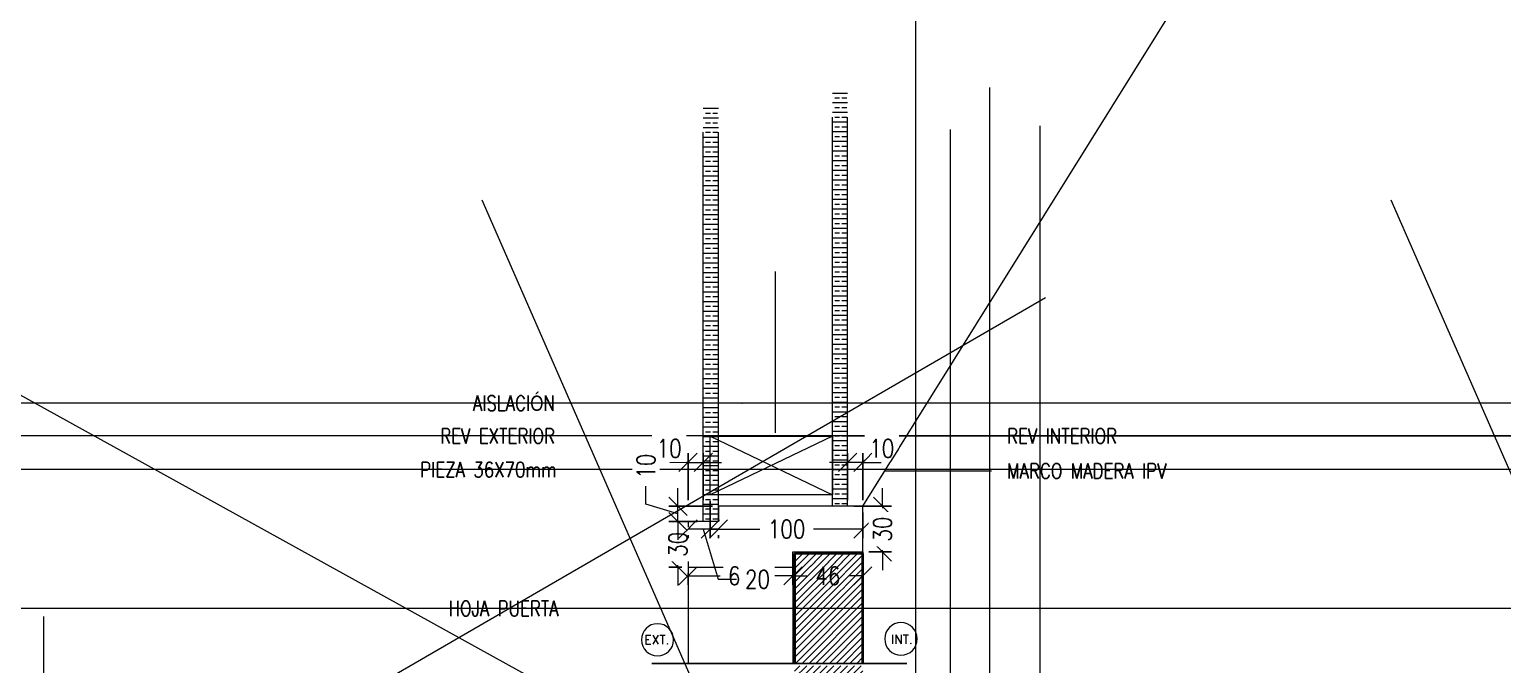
# Model space of a CAD drawing. Header units: metres. Extents: x -2 to 690, y -116 to 73.
# Drawn here: x 184.073 to 185.043, y 33.602 to 34.02 of the extents above; entities that cross this region are included whole.
import ezdxf

# ---------------------------------------------------------------- set-up
doc = ezdxf.new("R2010")
doc.units = ezdxf.units.M
doc.header["$LTSCALE"] = 5
doc.header["$MEASUREMENT"] = 0
doc.layers.get('0').update_dxf_attribs({"color": 30})
doc.layers.get('DEFPOINTS').update_dxf_attribs({"color": 210})
for name, color, linetype, lineweight in [('A-ANNO-DIMS', 3, 'Continuous', 18), ('A-ANNO-SYMB', 3, 'Continuous', 18), ('A-ANNO-TEXT', 3, 'Continuous', 18), ('A-DETL-PATT', 8, 'Continuous', 18), ('A-ELEV-MBE1', 7, 'Continuous', 35), ('A-WALL-PATT', 8, 'Continuous', 18), ('A-WALL-STUD', 3, 'Continuous', 18)]:
    doc.layers.add(name, color=color, linetype=linetype, lineweight=lineweight)
doc.styles.add('E-ROMANS', font='romans.shx', dxfattribs={"width": 0.8})
doc.dimstyles.new('E-0010_TICK_12', dxfattribs={"dimscale": 0.001, "dimtxt": 12, "dimasz": 12, "dimexe": 6, "dimexo": 4, "dimgap": 6, "dimtad": 0, "dimdec": 0, "dimlfac": 1000, "dimzin": 0, "dimdsep": 46, "dimtxsty": 'E-ROMANS', "dimblk": 'OBLIQUE', "dimcen": 6, "dimclrd": 256, "dimclre": 256, "dimclrt": 256, "dimadec": 0, "dimazin": 0, "dimtfac": 1, "dimtdec": 0, "dimtmove": 1, "dimatfit": 3, "dimldrblk": 'OPEN90', "dimfxl": 1, "dimtfill": 1, "dimtolj": 1, "dimtzin": 0, "dimlwd": -1, "dimarcsym": 0})
doc.dimstyles.new('E-0100_TICK_12', dxfattribs={"dimscale": 0.001, "dimtxt": 120, "dimasz": 120, "dimexe": 60, "dimexo": 40, "dimgap": 60, "dimtad": 0, "dimzin": 0, "dimdsep": 46, "dimtxsty": 'E-ROMANS', "dimblk": 'OBLIQUE', "dimcen": 60, "dimclrd": 256, "dimclre": 256, "dimclrt": 256, "dimadec": 0, "dimazin": 0, "dimtfac": 1, "dimtmove": 1, "dimatfit": 3, "dimldrblk": 'OPEN90', "dimfxl": 1, "dimtfill": 1, "dimtolj": 1, "dimtzin": 0, "dimlwd": -1, "dimarcsym": 0})

# ---------------------------------------------------------------- blocks, each defined once
blk = doc.blocks.new('_Oblique')
at = {"color": 0, "linetype": 'ByBlock', "lineweight": -2}
blk.add_line((-0.5, -0.5), (0.5, 0.5), dxfattribs=at)
blk = doc.blocks.new('*D1778')
at = {"layer": 'A-ANNO-DIMS', "lineweight": -2, "transparency": 16777216}
for p, q in [((184.52136, 33.70982), (184.52136, 33.68532)), ((184.62172, 33.70232), (184.62172, 33.68532))]:
    blk.add_line(p, q, dxfattribs=at)
at = {"layer": 'A-ANNO-DIMS', "transparency": 16777216}
for p, q in [((184.52136, 33.69132), (184.55389, 33.69132)), ((184.62172, 33.69132), (184.5892, 33.69132))]:
    blk.add_line(p, q, dxfattribs=at)
at = {"layer": 'DEFPOINTS', "color": 0, "transparency": 16777216}
for p in [(184.52136, 33.71382), (184.62172, 33.70632), (184.62172, 33.69132)]:
    blk.add_point(p, dxfattribs=at)
at = {"layer": 'A-ANNO-DIMS', "transparency": 16777216, "xscale": 0.012, "yscale": 0.012, "zscale": 0.012, "rotation": 180}
blk.add_blockref('_Oblique', (184.52136, 33.69132), dxfattribs=at)
at = {"layer": 'A-ANNO-DIMS', "transparency": 16777216, "xscale": 0.012, "yscale": 0.012, "zscale": 0.012}
blk.add_blockref('_Oblique', (184.62172, 33.69132), dxfattribs=at)
at = {"layer": 'A-ANNO-DIMS', "transparency": 16777216, "insert": (184.57154, 33.69132), "char_height": 0.012, "attachment_point": 5, "style": 'E-ROMANS', "bg_fill": 3, "box_fill_scale": 1.25, "bg_fill_color": 256, "bg_fill_true_color": 13158600, "bg_fill_transparency": 0}
blk.add_mtext('\\A1;100', dxfattribs=at)
blk = doc.blocks.new('_Open90')
at = {"color": 0, "linetype": 'ByBlock', "lineweight": -2}
for p, q in [((0, 0), (-1, 0)), ((-0.5, 0.5), (0, 0)), ((0, 0), (-0.5, -0.5))]:
    blk.add_line(p, q, dxfattribs=at)
blk = doc.blocks.new('*D1779')
at = {"layer": 'A-ANNO-DIMS', "transparency": 16777216}
for p, q in [((184.63462, 33.70632), (184.63462, 33.71832)), ((184.63462, 33.70632), (184.63462, 33.7051)), ((184.63462, 33.67632), (184.63462, 33.67755)), ((184.63462, 33.67632), (184.63462, 33.66432))]:
    blk.add_line(p, q, dxfattribs=at)
at = {"layer": 'A-ANNO-DIMS', "lineweight": -2, "transparency": 16777216}
for p, q in [((184.61572, 33.70632), (184.64062, 33.70632)), ((184.62572, 33.67632), (184.64062, 33.67632))]:
    blk.add_line(p, q, dxfattribs=at)
at = {"layer": 'DEFPOINTS', "color": 0, "transparency": 16777216}
blk.add_point((184.61172, 33.70632), dxfattribs=at)
at = {"layer": 'A-ANNO-DIMS', "transparency": 16777216, "xscale": 0.012, "yscale": 0.012, "zscale": 0.012}
for p, rotation in [((184.63462, 33.70632), 270), ((184.63462, 33.67632), 90)]:
    blk.add_blockref('_Oblique', p, dxfattribs=dict(at, rotation=rotation))
at = {"layer": 'A-ANNO-DIMS', "transparency": 16777216, "insert": (184.63462, 33.69132), "char_height": 0.012, "attachment_point": 5, "rotation": 90, "style": 'E-ROMANS', "bg_fill": 3, "box_fill_scale": 1.25, "bg_fill_color": 256, "bg_fill_true_color": 13158600, "bg_fill_transparency": 0}
blk.add_mtext('\\A1;30', dxfattribs=at)
at = {"layer": 'DEFPOINTS', "color": 0, "transparency": 16777216}
for p in [(184.63462, 33.70632), (184.62172, 33.67632)]:
    blk.add_point(p, dxfattribs=at)
blk = doc.blocks.new('*D1780')
at = {"layer": 'A-ANNO-DIMS', "transparency": 16777216}
for p, q in [((184.50004, 33.69632), (184.50004, 33.70832)), ((184.50004, 33.69632), (184.50004, 33.6951)), ((184.50004, 33.66632), (184.50004, 33.66755)), ((184.50004, 33.66632), (184.50004, 33.65432))]:
    blk.add_line(p, q, dxfattribs=at)
at = {"layer": 'A-ANNO-DIMS', "lineweight": -2, "transparency": 16777216}
for p, q in [((184.50272, 33.69632), (184.49404, 33.69632)), ((184.50272, 33.66632), (184.49404, 33.66632))]:
    blk.add_line(p, q, dxfattribs=at)
at = {"layer": 'A-ANNO-DIMS', "transparency": 16777216, "xscale": 0.012, "yscale": 0.012, "zscale": 0.012}
for p, rotation in [((184.50004, 33.69632), 270), ((184.50004, 33.66632), 90)]:
    blk.add_blockref('_Oblique', p, dxfattribs=dict(at, rotation=rotation))
at = {"layer": 'A-ANNO-DIMS', "transparency": 16777216, "insert": (184.50004, 33.68132), "char_height": 0.012, "attachment_point": 5, "rotation": 90, "style": 'E-ROMANS', "bg_fill": 3, "box_fill_scale": 1.25, "bg_fill_color": 256, "bg_fill_true_color": 13158600, "bg_fill_transparency": 0}
blk.add_mtext('\\A1;30', dxfattribs=at)
at = {"layer": 'DEFPOINTS', "color": 0, "transparency": 16777216}
for p in [(184.50672, 33.69632), (184.50004, 33.66632), (184.50672, 33.66632)]:
    blk.add_point(p, dxfattribs=at)
blk = doc.blocks.new('*D1781')
at = {"layer": 'A-ANNO-DIMS', "lineweight": -2, "transparency": 16777216}
for p, q in [((184.50672, 33.66232), (184.50672, 33.65461)), ((184.57572, 33.66232), (184.57572, 33.65461))]:
    blk.add_line(p, q, dxfattribs=at)
at = {"layer": 'A-ANNO-DIMS', "transparency": 16777216}
for p, q in [((184.50672, 33.66061), (184.52791, 33.66061)), ((184.57572, 33.66061), (184.55454, 33.66061))]:
    blk.add_line(p, q, dxfattribs=at)
at = {"layer": 'DEFPOINTS', "color": 0, "transparency": 16777216}
for p in [(184.50672, 33.66632), (184.57572, 33.66632), (184.57572, 33.66061)]:
    blk.add_point(p, dxfattribs=at)
at = {"layer": 'A-ANNO-DIMS', "transparency": 16777216, "xscale": 0.012, "yscale": 0.012, "zscale": 0.012, "rotation": 180}
blk.add_blockref('_Oblique', (184.50672, 33.66061), dxfattribs=at)
at = {"layer": 'A-ANNO-DIMS', "transparency": 16777216, "xscale": 0.012, "yscale": 0.012, "zscale": 0.012}
blk.add_blockref('_Oblique', (184.57572, 33.66061), dxfattribs=at)
at = {"layer": 'A-ANNO-DIMS', "transparency": 16777216, "insert": (184.54122, 33.66061), "char_height": 0.012, "attachment_point": 5, "style": 'E-ROMANS', "bg_fill": 3, "box_fill_scale": 1.25, "bg_fill_color": 256, "bg_fill_true_color": 13158600, "bg_fill_transparency": 0}
blk.add_mtext('\\A1;69', dxfattribs=at)
blk = doc.blocks.new('*D1782')
at = {"layer": 'A-ANNO-DIMS', "lineweight": -2, "transparency": 16777216}
for p, q in [((184.57572, 33.67232), (184.57572, 33.65461)), ((184.62172, 33.67232), (184.62172, 33.65461))]:
    blk.add_line(p, q, dxfattribs=at)
at = {"layer": 'A-ANNO-DIMS', "transparency": 16777216}
for p, q in [((184.57572, 33.66061), (184.58495, 33.66061)), ((184.62172, 33.66061), (184.61249, 33.66061))]:
    blk.add_line(p, q, dxfattribs=at)
at = {"layer": 'DEFPOINTS', "color": 0, "transparency": 16777216}
for p in [(184.57572, 33.67632), (184.62172, 33.67632), (184.62172, 33.66061)]:
    blk.add_point(p, dxfattribs=at)
at = {"layer": 'A-ANNO-DIMS', "transparency": 16777216, "xscale": 0.012, "yscale": 0.012, "zscale": 0.012, "rotation": 180}
blk.add_blockref('_Oblique', (184.57572, 33.66061), dxfattribs=at)
at = {"layer": 'A-ANNO-DIMS', "transparency": 16777216, "xscale": 0.012, "yscale": 0.012, "zscale": 0.012}
blk.add_blockref('_Oblique', (184.62172, 33.66061), dxfattribs=at)
at = {"layer": 'A-ANNO-DIMS', "transparency": 16777216, "insert": (184.59872, 33.66061), "char_height": 0.012, "attachment_point": 5, "style": 'E-ROMANS', "bg_fill": 3, "box_fill_scale": 1.25, "bg_fill_color": 256, "bg_fill_true_color": 13158600, "bg_fill_transparency": 0}
blk.add_mtext('\\A1;46', dxfattribs=at)
blk = doc.blocks.new('*D1663')
at = {"layer": 'A-ANNO-DIMS', "transparency": 16777216}
for p, q in [((184.50672, 33.73522), (184.49472, 33.73522)), ((184.51672, 33.73522), (184.52872, 33.73522))]:
    blk.add_line(p, q, dxfattribs=at)
at = {"layer": 'A-ANNO-DIMS', "lineweight": -2, "transparency": 16777216}
for p, q in [((184.50672, 33.71032), (184.50672, 33.74122)), ((184.51672, 33.71032), (184.51672, 33.74122))]:
    blk.add_line(p, q, dxfattribs=at)
at = {"layer": 'DEFPOINTS', "color": 0, "transparency": 16777216}
for p in [(184.51672, 33.73522), (184.50672, 33.70632), (184.51672, 33.70632)]:
    blk.add_point(p, dxfattribs=at)
at = {"layer": 'A-ANNO-DIMS', "transparency": 16777216, "xscale": 0.012, "yscale": 0.012, "zscale": 0.012, "rotation": 180}
blk.add_blockref('_Oblique', (184.51672, 33.73522), dxfattribs=at)
at = {"layer": 'A-ANNO-DIMS', "transparency": 16777216, "insert": (184.49428, 33.74436), "char_height": 0.012, "attachment_point": 5, "style": 'E-ROMANS', "bg_fill": 3, "box_fill_scale": 1.25, "bg_fill_color": 256, "bg_fill_true_color": 13158600, "bg_fill_transparency": 0}
blk.add_mtext('\\A1;10', dxfattribs=at)
at = {"layer": 'A-ANNO-DIMS', "transparency": 16777216}
blk.add_line((184.50672, 33.73522), (184.51672, 33.73522), dxfattribs=at)
at = {"layer": 'A-ANNO-DIMS', "transparency": 16777216, "xscale": 0.012, "yscale": 0.012, "zscale": 0.012}
blk.add_blockref('_Oblique', (184.50672, 33.73522), dxfattribs=at)
blk = doc.blocks.new('*D1820')
at = {"layer": 'A-ANNO-DIMS', "transparency": 16777216}
for p, q in [((184.47904, 33.70762), (184.47904, 33.71962)), ((184.50004, 33.70632), (184.50004, 33.71832)), ((184.50004, 33.70132), (184.47904, 33.70762)), ((184.50004, 33.69632), (184.50004, 33.70632)), ((184.50004, 33.69632), (184.50004, 33.70632)), ((184.50004, 33.69632), (184.50004, 33.68432))]:
    blk.add_line(p, q, dxfattribs=at)
at = {"layer": 'A-ANNO-DIMS', "lineweight": -2, "transparency": 16777216}
for p, q in [((184.52272, 33.70632), (184.49404, 33.70632)), ((184.51272, 33.69632), (184.49404, 33.69632))]:
    blk.add_line(p, q, dxfattribs=at)
at = {"layer": 'DEFPOINTS', "color": 0, "transparency": 16777216}
for p in [(184.50004, 33.70632), (184.52672, 33.70632), (184.51672, 33.69632)]:
    blk.add_point(p, dxfattribs=at)
at = {"layer": 'A-ANNO-DIMS', "transparency": 16777216, "xscale": 0.012, "yscale": 0.012, "zscale": 0.012}
for p, rotation in [((184.50004, 33.70632), 270), ((184.50004, 33.69632), 90)]:
    blk.add_blockref('_Oblique', p, dxfattribs=dict(at, rotation=rotation))
at = {"layer": 'A-ANNO-DIMS', "transparency": 16777216, "insert": (184.47904, 33.73271), "char_height": 0.012, "attachment_point": 5, "rotation": 90, "style": 'E-ROMANS', "bg_fill": 3, "box_fill_scale": 1.25, "bg_fill_color": 256, "bg_fill_true_color": 13158600, "bg_fill_transparency": 0}
blk.add_mtext('\\A1;10', dxfattribs=at)
blk = doc.blocks.new('*D1668')
at = {"layer": 'A-ANNO-DIMS', "transparency": 16777216}
for p, q in [((184.61172, 33.73522), (184.59972, 33.73522)), ((184.62172, 33.73522), (184.63372, 33.73522))]:
    blk.add_line(p, q, dxfattribs=at)
at = {"layer": 'A-ANNO-DIMS', "lineweight": -2, "transparency": 16777216}
for p, q in [((184.61172, 33.71032), (184.61172, 33.74122)), ((184.62172, 33.71032), (184.62172, 33.74122))]:
    blk.add_line(p, q, dxfattribs=at)
at = {"layer": 'DEFPOINTS', "color": 0, "transparency": 16777216}
for p in [(184.61172, 33.73522), (184.61172, 33.70632), (184.62172, 33.70632)]:
    blk.add_point(p, dxfattribs=at)
at = {"layer": 'A-ANNO-DIMS', "transparency": 16777216, "xscale": 0.012, "yscale": 0.012, "zscale": 0.012}
blk.add_blockref('_Oblique', (184.61172, 33.73522), dxfattribs=at)
at = {"layer": 'A-ANNO-DIMS', "transparency": 16777216, "insert": (184.63417, 33.74436), "char_height": 0.012, "attachment_point": 5, "style": 'E-ROMANS', "bg_fill": 3, "box_fill_scale": 1.25, "bg_fill_color": 256, "bg_fill_true_color": 13158600, "bg_fill_transparency": 0}
blk.add_mtext('\\A1;10', dxfattribs=at)
at = {"layer": 'A-ANNO-DIMS', "transparency": 16777216}
blk.add_line((184.62172, 33.73522), (184.61172, 33.73522), dxfattribs=at)
at = {"layer": 'A-ANNO-DIMS', "transparency": 16777216, "xscale": 0.012, "yscale": 0.012, "zscale": 0.012, "rotation": 180}
blk.add_blockref('_Oblique', (184.62172, 33.73522), dxfattribs=at)
blk = doc.blocks.new('*D1821')
at = {"layer": 'A-ANNO-DIMS', "transparency": 16777216}
for p, q in [((184.52672, 33.69132), (184.50672, 33.69132)), ((184.51672, 33.69132), (184.52662, 33.65832)), ((184.52662, 33.65832), (184.53862, 33.65832))]:
    blk.add_line(p, q, dxfattribs=at)
at = {"layer": 'A-ANNO-DIMS', "lineweight": -2, "transparency": 16777216}
for p, q in [((184.50672, 33.68732), (184.50672, 33.68532)), ((184.52672, 33.68732), (184.52672, 33.68532))]:
    blk.add_line(p, q, dxfattribs=at)
at = {"layer": 'DEFPOINTS', "color": 0, "transparency": 16777216}
for p in [(184.50672, 33.69132), (184.50672, 33.69132), (184.52672, 33.69132)]:
    blk.add_point(p, dxfattribs=at)
at = {"layer": 'A-ANNO-DIMS', "transparency": 16777216, "xscale": 0.012, "yscale": 0.012, "zscale": 0.012, "rotation": 180}
blk.add_blockref('_Oblique', (184.50672, 33.69132), dxfattribs=at)
at = {"layer": 'A-ANNO-DIMS', "transparency": 16777216, "xscale": 0.012, "yscale": 0.012, "zscale": 0.012}
blk.add_blockref('_Oblique', (184.52672, 33.69132), dxfattribs=at)
at = {"layer": 'A-ANNO-DIMS', "transparency": 16777216, "insert": (184.55239, 33.65832), "char_height": 0.012, "attachment_point": 5, "style": 'E-ROMANS', "bg_fill": 3, "box_fill_scale": 1.25, "bg_fill_color": 256, "bg_fill_true_color": 13158600, "bg_fill_transparency": 0}
blk.add_mtext('\\A1;20', dxfattribs=at)

msp = doc.modelspace()

# ---------------------------------------------------------------- linework, layer by layer
at = {"layer": 'A-ANNO-SYMB'}
for p, q in [((184.60172, 33.70632), (184.60172, 33.96223)), ((184.61172, 33.70632), (184.61172, 33.96223)), ((184.51672, 33.69632), (184.51672, 33.95223)), ((184.52672, 33.69632), (184.52672, 33.95223))]:
    msp.add_line(p, q, dxfattribs=at)
msp.add_lwpolyline([(184.52672, 33.69632), (184.50672, 33.69632), (184.50672, 33.66632), (184.57572, 33.66632), (184.57572, 33.67632), (184.62172, 33.67632), (184.62172, 33.70632), (184.60172, 33.70632), (184.52672, 33.70632)], close=True, dxfattribs=at)
at = {"layer": 'A-ANNO-TEXT'}
for centre, radius, start, end in [((184.48665, 33.61856), 0.01058, 0, 180), ((184.64681, 33.61911), 0.01071, 0, 180), ((184.64681, 33.61911), 0.01071, 180, 0), ((184.48665, 33.61856), 0.01058, 180, 0)]:
    msp.add_arc(centre, radius, start, end, dxfattribs=at)
at = {"layer": 'A-ELEV-MBE1'}
for p, q in [((184.62172, 33.67532), (184.57672, 33.67532)), ((184.57672, 33.67532), (184.57672, 33.60305)), ((184.62172, 33.60305), (184.62172, 33.67532))]:
    msp.add_line(p, q, dxfattribs=at)
at = {"layer": 'A-WALL-PATT', "ltscale": 0.075}
msp.add_line((184.56422, 33.75454), (184.56422, 33.86067), dxfattribs=at)
at = {"layer": 'DEFPOINTS'}
msp.add_line((184.6506, 33.60305), (184.48285, 33.60305), dxfattribs=at)

# ---------------------------------------------------------------- texts
at = {"layer": 'A-ANNO-TEXT', "style": 'E-ROMANS'}
for s, p in [('EXT.', (184.47784, 33.61557)), ('INT.', (184.64022, 33.6158))]:
    msp.add_text(s, height=0.006, dxfattribs=at).set_placement(p)
at = {"layer": 'A-ANNO-TEXT', "char_height": 0.01, "style": 'E-ROMANS'}
for s, insert, attachment_point in [('AISLACI{\\fArial|b0|i0|c0|p34;Ó}N', (184.41913, 33.77403), 6), ('REV EXTERIOR', (184.41913, 33.75256), 6), ('REV INTERIOR', (184.71661, 33.75256), 4), ('PIEZA 36X70mm', (184.42033, 33.7304), 6), ('MARCO MADERA IPV', (184.71661, 33.72956), 4), ('HOJA PUERTA', (184.42153, 33.63915), 6)]:
    msp.add_mtext(s, dxfattribs=dict(at, insert=insert, attachment_point=attachment_point))

# ---------------------------------------------------------------- leaders
at = {"layer": 'A-ANNO-TEXT', "annotation_type": 0, "has_hookline": 1, "hookline_direction": 1, "horizontal_direction": (-1, 0, 0)}
for points in [[(184.65662, 33.52424), (184.65662, 33.55254), (184.70628, 33.55254)], [(183.20287, 33.14595), (183.21541, 33.16364), (183.31154, 33.16364)], [(184.61172, 33.75259), (184.65662, 33.75259), (184.70628, 33.75259)], [(184.04837, 32.63331), (184.04837, 32.67239), (184.12036, 32.67239)], [(184.08296, 32.63385), (184.08296, 32.65402), (184.12036, 32.65402)]]:
    msp.add_leader(points, dimstyle='E-0100_TICK_12', override={"dimasz": 0.05, "dimtad": 0, "dimldrblk": 'Open90'}, dxfattribs=at)
at = {"layer": 'A-ANNO-TEXT', "annotation_type": 0, "has_hookline": 1, "hookline_direction": 1}
for points in [[(184.54224, 33.77407), (184.4756, 33.77407), (184.42946, 33.77407)], [(185.25968, 33.77407), (185.19304, 33.77407), (185.1469, 33.77407)], [(184.51672, 33.75259), (184.4756, 33.75259), (184.42946, 33.75259)], [(185.23416, 33.75259), (185.19304, 33.75259), (185.1469, 33.75259)], [(184.54316, 33.73043), (184.47681, 33.73043), (184.43066, 33.73043)], [(185.25996, 33.73043), (185.19425, 33.73043), (185.1481, 33.73043)], [(184.56672, 33.63919), (184.47801, 33.63919), (184.43187, 33.63919)], [(185.29416, 33.63919), (185.19545, 33.63919), (185.14931, 33.63919)]]:
    msp.add_leader(points, dimstyle='E-0100_TICK_12', override={"dimasz": 0.05, "dimtad": 0, "dimldrblk": 'Open90'}, dxfattribs=at)

# ---------------------------------------------------------------- next in the draw order: dimensions: what is measured, and where the dimension line sits
at = {"layer": 'A-ANNO-DIMS'}
dim = msp.add_linear_dim(base=(184.50004, 33.66632), p1=(184.50672, 33.69632), p2=(184.50672, 33.66632), angle=90, dimstyle='E-0010_TICK_12', dxfattribs=at)
dim.commit()
dim.dimension.update_dxf_attribs({"geometry": '*D1780', "text_midpoint": (184.50004, 33.68132)})
dim = msp.add_linear_dim(base=(184.62172, 33.69132), p1=(184.52136, 33.71382), p2=(184.62172, 33.70632), dimstyle='E-0010_TICK_12', dxfattribs=at)
dim.commit()
dim.dimension.update_dxf_attribs({"geometry": '*D1778', "text_midpoint": (184.57154, 33.69132)})

# ---------------------------------------------------------------- next in the draw order: hatches: boundary and pattern name
at = {"layer": 'A-DETL-PATT'}
h = msp.add_hatch(dxfattribs=at)
h.set_pattern_fill('BRASS', color=256, scale=0.001, style=0)
h.set_pattern_definition([(0, (-386.476965, 10.003178), (0, 0.00635), []), (0, (-386.476965, 10.006353), (0, 0.00635), [0.003175, -0.0015875])])
h.paths.add_polyline_path([(184.52672, 33.69632), (184.52672, 33.96968), (184.51672, 33.96968), (184.51672, 33.69632)])

# ---------------------------------------------------------------- next in the draw order: dimensions: what is measured, and where the dimension line sits
at = {"layer": 'A-ANNO-DIMS'}
dim = msp.add_linear_dim(base=(184.63462, 33.70632), p1=(184.62172, 33.67632), p2=(184.61172, 33.70632), angle=90, dimstyle='E-0010_TICK_12', dxfattribs=at)
dim.commit()
dim.dimension.update_dxf_attribs({"geometry": '*D1779', "text_midpoint": (184.63462, 33.69132)})
dim = msp.add_linear_dim(base=(184.57572, 33.66061), p1=(184.50672, 33.66632), p2=(184.57572, 33.66632), dimstyle='E-0010_TICK_12', dxfattribs=at)
dim.commit()
dim.dimension.update_dxf_attribs({"geometry": '*D1781', "text_midpoint": (184.54122, 33.66061)})

# ---------------------------------------------------------------- next in the draw order: hatches: boundary and pattern name
at = {"layer": 'A-DETL-PATT'}
h = msp.add_hatch(dxfattribs=at)
h.set_pattern_fill('BRASS', color=256, scale=0.001, style=0)
h.set_pattern_definition([(0, (-386.391965, 10.013178), (0, 0.00635), []), (0, (-386.391965, 10.016353), (0, 0.00635), [0.003175, -0.0015875])])
h.paths.add_polyline_path([(184.61172, 33.70632), (184.61172, 33.97968), (184.60172, 33.97968), (184.60172, 33.70632)])

# ---------------------------------------------------------------- next in the draw order: linework, layer by layer
at = {"layer": 'A-ANNO-DIMS'}
msp.add_line((184.50672, 33.66632), (184.50672, 33.60305), dxfattribs=at)

# ---------------------------------------------------------------- next in the draw order: dimensions: what is measured, and where the dimension line sits
dim = msp.add_linear_dim(base=(184.62172, 33.66061), p1=(184.57572, 33.67632), p2=(184.62172, 33.67632), dimstyle='E-0010_TICK_12', dxfattribs=at)
dim.commit()
dim.dimension.update_dxf_attribs({"geometry": '*D1782', "text_midpoint": (184.59872, 33.66061)})

# ---------------------------------------------------------------- next in the draw order: leaders
at = {"layer": 'A-ANNO-TEXT', "annotation_type": 0, "has_hookline": 1, "hookline_direction": 1}
msp.add_leader([(184.52922, 33.52424), (184.47801, 33.55254), (184.43187, 33.55254)], dimstyle='E-0100_TICK_12', override={"dimasz": 0.05, "dimtad": 0, "dimldrblk": 'Open90'}, dxfattribs=at)

# ---------------------------------------------------------------- next in the draw order: hatches: boundary and pattern name
at = {"layer": 'A-DETL-PATT'}
h = msp.add_hatch(dxfattribs=at)
h.set_pattern_fill('ANSI31', color=256, scale=0.001)
h.set_pattern_definition([(45, (31.64573, 3.4809582), (-0.00224506403, 0.00224506403), [])])
h.paths.add_polyline_path([(184.62172, 33.60152), (184.57672, 33.60152), (184.57672, 33.52924), (184.62172, 33.52924)])
h.paths.add_polyline_path([(184.57672, 33.60305), (184.62172, 33.60305), (184.62172, 33.67532), (184.57672, 33.67532)])

# ---------------------------------------------------------------- next in the draw order: linework, layer by layer
at = {"layer": 'A-ANNO-DIMS'}
for p, q in [((184.62172, 33.67632), (184.62172, 33.60305)), ((184.57572, 33.66632), (184.57572, 33.60305))]:
    msp.add_line(p, q, dxfattribs=at)

# ---------------------------------------------------------------- next in the draw order: leaders
at = {"layer": 'A-ANNO-TEXT', "annotation_type": 0, "has_hookline": 1, "hookline_direction": 1}
for points in [[(184.70526, 32.98165), (184.70526, 33.02672), (184.67246, 33.02672)], [(185.30334, 32.98165), (185.30334, 33.02672), (185.27054, 33.02672)], [(184.7383, 32.95642), (184.7383, 33.04872), (184.67246, 33.04872)], [(184.67929, 32.95412), (184.67929, 33.00472), (184.67246, 33.00472)], [(185.33638, 32.95642), (185.33638, 33.04872), (185.27054, 33.04872)], [(185.27737, 32.95412), (185.27737, 33.00472), (185.27054, 33.00472)]]:
    msp.add_leader(points, dimstyle='E-0100_TICK_12', override={"dimasz": 0.05, "dimtad": 0, "dimldrblk": 'Open90'}, dxfattribs=at)
at = {"layer": 'A-ANNO-TEXT', "annotation_type": 0, "has_hookline": 1, "hookline_direction": 1, "horizontal_direction": (-1, 0, 0)}
msp.add_leader([(183.87642, 33.34261), (183.92314, 33.36965), (183.9758, 33.36965)], dimstyle='E-0100_TICK_12', override={"dimasz": 0.05, "dimtad": 0, "dimldrblk": 'Open90'}, dxfattribs=at)

# ---------------------------------------------------------------- next in the draw order: dimensions: what is measured, and where the dimension line sits
at = {"layer": 'A-ANNO-DIMS'}
dim = msp.add_linear_dim(base=(184.51672, 33.73522), p1=(184.50672, 33.70632), p2=(184.51672, 33.70632), dimstyle='E-0010_TICK_12', dxfattribs=at)
dim.commit()
dim.dimension.update_dxf_attribs({"geometry": '*D1663', "text_midpoint": (184.49428, 33.74436), "dimtype": 160})
dim = msp.add_linear_dim(base=(184.61172, 33.73522), p1=(184.62172, 33.70632), p2=(184.61172, 33.70632), angle=180, dimstyle='E-0010_TICK_12', dxfattribs=at)
dim.commit()
dim.dimension.update_dxf_attribs({"geometry": '*D1668', "text_midpoint": (184.63417, 33.74436), "dimtype": 160})

# ---------------------------------------------------------------- next in the draw order: dimensions: what is measured, and where the dimension line sits
dim = msp.add_linear_dim(base=(184.50004, 33.70632), p1=(184.51672, 33.69632), p2=(184.52672, 33.70632), angle=90, dimstyle='E-0010_TICK_12', dxfattribs=at)
dim.commit()
dim.dimension.update_dxf_attribs({"geometry": '*D1820', "text_midpoint": (184.47904, 33.72562)})

# ---------------------------------------------------------------- next in the draw order: leaders
at = {"layer": 'A-ANNO-TEXT', "annotation_type": 0, "has_hookline": 1, "hookline_direction": 1, "horizontal_direction": (-1, 0, 0)}
msp.add_leader([(184.62172, 33.70632), (184.63623, 33.72959), (184.70628, 33.72959)], dimstyle='E-0100_TICK_12', override={"dimasz": 0.05, "dimtad": 0, "dimldrblk": 'Open90'}, dxfattribs=at)

# ---------------------------------------------------------------- next in the draw order: linework, layer by layer
at = {"layer": 'A-WALL-STUD'}
for p, q in [((184.60172, 33.7524), (184.52136, 33.71382)), ((184.52136, 33.7524), (184.60172, 33.71382))]:
    msp.add_line(p, q, dxfattribs=at)
msp.add_lwpolyline([(184.60172, 33.7524), (184.60172, 33.71382), (184.52136, 33.71382), (184.52136, 33.7524), (184.60172, 33.7524)], dxfattribs=at)

# ---------------------------------------------------------------- next in the draw order: dimensions: what is measured, and where the dimension line sits
at = {"layer": 'A-ANNO-DIMS'}
dim = msp.add_linear_dim(base=(184.50672, 33.69132), p1=(184.52672, 33.69132), p2=(184.50672, 33.69132), dimstyle='E-0010_TICK_12', dxfattribs=at)
dim.commit()
dim.dimension.update_dxf_attribs({"geometry": '*D1821', "text_midpoint": (184.54462, 33.65832)})

# ---------------------------------------------------------------- next in the draw order: leaders
at = {"layer": 'A-ANNO-TEXT', "annotation_type": 0, "has_hookline": 1, "hookline_direction": 1}
for points in [[(184.77241, 32.99165), (184.73778, 33.07072), (184.67246, 33.07072)], [(185.37049, 32.99165), (185.33586, 33.07072), (185.27054, 33.07072)]]:
    msp.add_leader(points, dimstyle='E-0100_TICK_12', override={"dimasz": 0.05, "dimtad": 0, "dimldrblk": 'Open90'}, dxfattribs=at)

doc.saveas('drawing.dxf')
